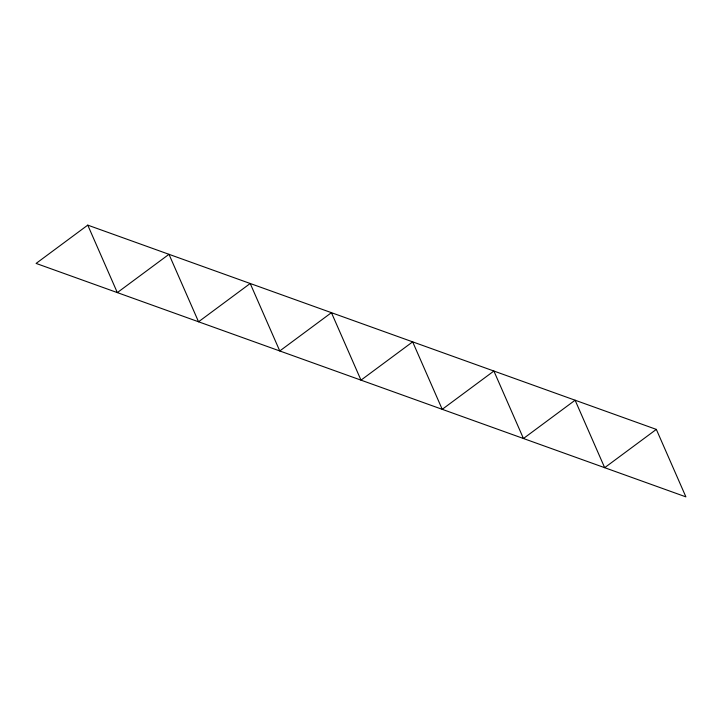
<?xml version="1.0" encoding="UTF-8"?>
<svg xmlns="http://www.w3.org/2000/svg" width="722" height="722" viewBox="0 0 722 722"><rect width="100%" height="100%" fill="white"/><g stroke="black" fill="none" stroke-linecap="round" stroke-linejoin="round"><path stroke-width="1.08" d="M87.759 225.129L36.1 263.422L685.9 496.871L656.334 429.4L87.759 225.129L117.325 292.6L168.984 254.315L198.55 321.786L250.209 283.493L279.775 350.964L331.434 312.671L361 380.142L412.659 341.858L442.225 409.329L493.884 371.036L523.45 438.507L575.109 400.214L604.675 467.685L656.334 429.4"/></g></svg>
